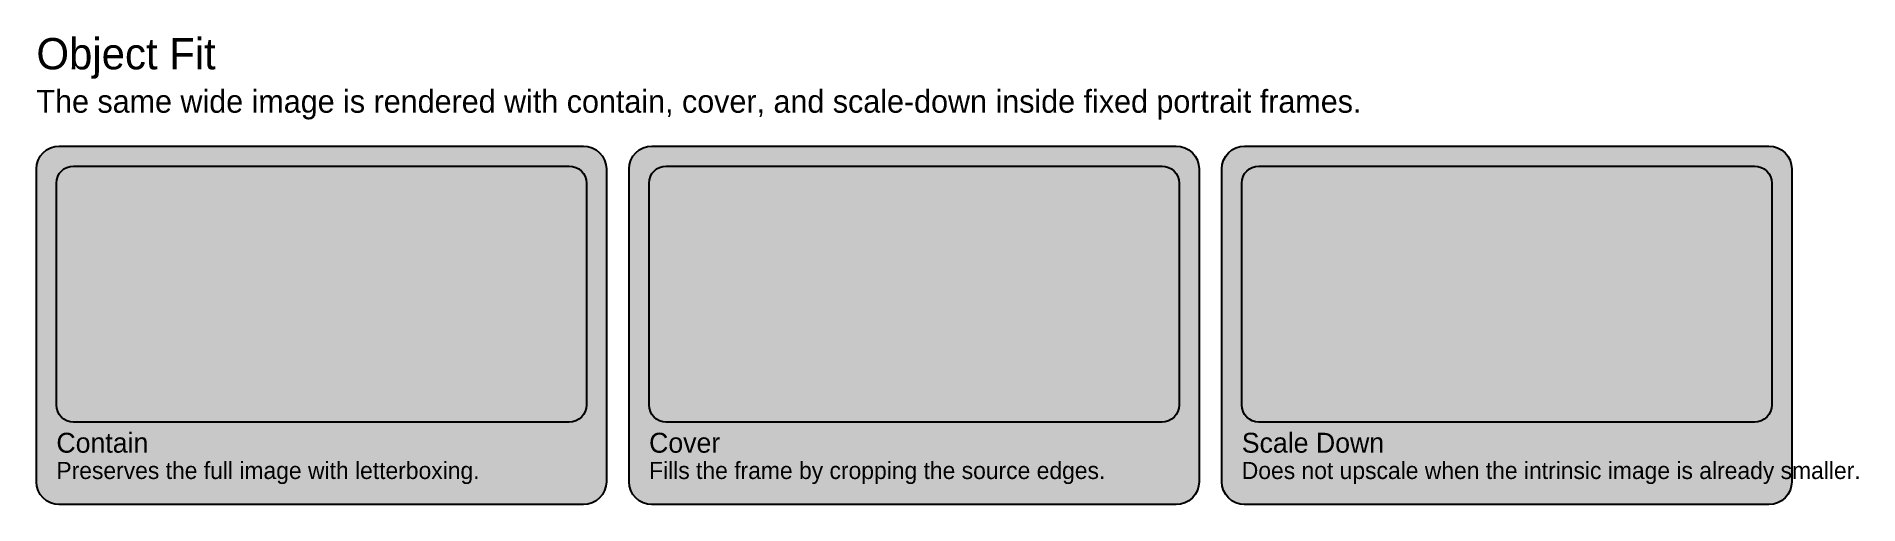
# Model space of a CAD drawing. Extents: x 24 to 1303, y 24 to 353.
import ezdxf

# ---------------------------------------------------------------- set-up
doc = ezdxf.new("R2010")
doc.units = 0

msp = doc.modelspace()

# ---------------------------------------------------------------- hatches: boundary and pattern name
at = {"true_color": 0xffffff}
for points in [[(40, 276), (408, 276), (408, 276), (411.1, 275.7), (414.1, 274.8), (416.9, 273.3), (419.3, 271.3), (421.3, 268.9), (422.8, 266.1), (423.7, 263.1), (424, 260), (424, 40), (424, 40), (423.7, 36.9), (422.8, 33.9), (421.3, 31.1), (419.3, 28.7), (416.9, 26.7), (414.1, 25.2), (411.1, 24.3), (408, 24), (40, 24), (40, 24), (36.9, 24.3), (33.9, 25.2), (31.1, 26.7), (28.7, 28.7), (26.7, 31.1), (25.2, 33.9), (24.3, 36.9), (24, 40), (24, 260), (24, 260), (24.3, 263.1), (25.2, 266.1), (26.7, 268.9), (28.7, 271.3), (31.1, 273.3), (33.9, 274.8), (36.9, 275.7), (40, 276)], [(456, 276), (824, 276), (824, 276), (827.1, 275.7), (830.1, 274.8), (832.9, 273.3), (835.3, 271.3), (837.3, 268.9), (838.8, 266.1), (839.7, 263.1), (840, 260), (840, 40), (840, 40), (839.7, 36.9), (838.8, 33.9), (837.3, 31.1), (835.3, 28.7), (832.9, 26.7), (830.1, 25.2), (827.1, 24.3), (824, 24), (456, 24), (456, 24), (452.9, 24.3), (449.9, 25.2), (447.1, 26.7), (444.7, 28.7), (442.7, 31.1), (441.2, 33.9), (440.3, 36.9), (440, 40), (440, 260), (440, 260), (440.3, 263.1), (441.2, 266.1), (442.7, 268.9), (444.7, 271.3), (447.1, 273.3), (449.9, 274.8), (452.9, 275.7), (456, 276)], [(872, 276), (1240, 276), (1240, 276), (1243.1, 275.7), (1246.1, 274.8), (1248.9, 273.3), (1251.3, 271.3), (1253.3, 268.9), (1254.8, 266.1), (1255.7, 263.1), (1256, 260), (1256, 40), (1256, 40), (1255.7, 36.9), (1254.8, 33.9), (1253.3, 31.1), (1251.3, 28.7), (1248.9, 26.7), (1246.1, 25.2), (1243.1, 24.3), (1240, 24), (872, 24), (872, 24), (868.9, 24.3), (865.9, 25.2), (863.1, 26.7), (860.7, 28.7), (858.7, 31.1), (857.2, 33.9), (856.3, 36.9), (856, 40), (856, 260), (856, 260), (856.3, 263.1), (857.2, 266.1), (858.7, 268.9), (860.7, 271.3), (863.1, 273.3), (865.9, 274.8), (868.9, 275.7), (872, 276)]]:
    msp.add_hatch(color=256, dxfattribs=at).paths.add_polyline_path(points, flags=0)
at = {"true_color": 0xdbe4f0}
for points in [[(50, 262), (398, 262), (398, 262), (400.3, 261.8), (402.6, 261.1), (404.7, 260), (406.5, 258.5), (408, 256.7), (409.1, 254.6), (409.8, 252.3), (410, 250), (410, 94), (410, 94), (409.8, 91.7), (409.1, 89.4), (408, 87.3), (406.5, 85.5), (404.7, 84), (402.6, 82.9), (400.3, 82.2), (398, 82), (50, 82), (50, 82), (47.7, 82.2), (45.4, 82.9), (43.3, 84), (41.5, 85.5), (40, 87.3), (38.9, 89.4), (38.2, 91.7), (38, 94), (38, 250), (38, 250), (38.2, 252.3), (38.9, 254.6), (40, 256.7), (41.5, 258.5), (43.3, 260), (45.4, 261.1), (47.7, 261.8), (50, 262)], [(466, 262), (814, 262), (814, 262), (816.3, 261.8), (818.6, 261.1), (820.7, 260), (822.5, 258.5), (824, 256.7), (825.1, 254.6), (825.8, 252.3), (826, 250), (826, 94), (826, 94), (825.8, 91.7), (825.1, 89.4), (824, 87.3), (822.5, 85.5), (820.7, 84), (818.6, 82.9), (816.3, 82.2), (814, 82), (466, 82), (466, 82), (463.7, 82.2), (461.4, 82.9), (459.3, 84), (457.5, 85.5), (456, 87.3), (454.9, 89.4), (454.2, 91.7), (454, 94), (454, 250), (454, 250), (454.2, 252.3), (454.9, 254.6), (456, 256.7), (457.5, 258.5), (459.3, 260), (461.4, 261.1), (463.7, 261.8), (466, 262)], [(882, 262), (1230, 262), (1230, 262), (1232.3, 261.8), (1234.6, 261.1), (1236.7, 260), (1238.5, 258.5), (1240, 256.7), (1241.1, 254.6), (1241.8, 252.3), (1242, 250), (1242, 94), (1242, 94), (1241.8, 91.7), (1241.1, 89.4), (1240, 87.3), (1238.5, 85.5), (1236.7, 84), (1234.6, 82.9), (1232.3, 82.2), (1230, 82), (882, 82), (882, 82), (879.7, 82.2), (877.4, 82.9), (875.3, 84), (873.5, 85.5), (872, 87.3), (870.9, 89.4), (870.2, 91.7), (870, 94), (870, 250), (870, 250), (870.2, 252.3), (870.9, 254.6), (872, 256.7), (873.5, 258.5), (875.3, 260), (877.4, 261.1), (879.7, 261.8), (882, 262)]]:
    msp.add_hatch(color=256, dxfattribs=at).paths.add_polyline_path(points, flags=0)

# ---------------------------------------------------------------- linework, layer by layer
at = {"true_color": 0xffffff}
for points in [[(40, 276), (408, 276), (408, 276), (411.1, 275.7), (414.1, 274.8), (416.9, 273.3), (419.3, 271.3), (421.3, 268.9), (422.8, 266.1), (423.7, 263.1), (424, 260), (424, 40), (424, 40), (423.7, 36.9), (422.8, 33.9), (421.3, 31.1), (419.3, 28.7), (416.9, 26.7), (414.1, 25.2), (411.1, 24.3), (408, 24), (40, 24), (40, 24), (36.9, 24.3), (33.9, 25.2), (31.1, 26.7), (28.7, 28.7), (26.7, 31.1), (25.2, 33.9), (24.3, 36.9), (24, 40), (24, 260), (24, 260), (24.3, 263.1), (25.2, 266.1), (26.7, 268.9), (28.7, 271.3), (31.1, 273.3), (33.9, 274.8), (36.9, 275.7), (40, 276)], [(456, 276), (824, 276), (824, 276), (827.1, 275.7), (830.1, 274.8), (832.9, 273.3), (835.3, 271.3), (837.3, 268.9), (838.8, 266.1), (839.7, 263.1), (840, 260), (840, 40), (840, 40), (839.7, 36.9), (838.8, 33.9), (837.3, 31.1), (835.3, 28.7), (832.9, 26.7), (830.1, 25.2), (827.1, 24.3), (824, 24), (456, 24), (456, 24), (452.9, 24.3), (449.9, 25.2), (447.1, 26.7), (444.7, 28.7), (442.7, 31.1), (441.2, 33.9), (440.3, 36.9), (440, 40), (440, 260), (440, 260), (440.3, 263.1), (441.2, 266.1), (442.7, 268.9), (444.7, 271.3), (447.1, 273.3), (449.9, 274.8), (452.9, 275.7), (456, 276)], [(872, 276), (1240, 276), (1240, 276), (1243.1, 275.7), (1246.1, 274.8), (1248.9, 273.3), (1251.3, 271.3), (1253.3, 268.9), (1254.8, 266.1), (1255.7, 263.1), (1256, 260), (1256, 40), (1256, 40), (1255.7, 36.9), (1254.8, 33.9), (1253.3, 31.1), (1251.3, 28.7), (1248.9, 26.7), (1246.1, 25.2), (1243.1, 24.3), (1240, 24), (872, 24), (872, 24), (868.9, 24.3), (865.9, 25.2), (863.1, 26.7), (860.7, 28.7), (858.7, 31.1), (857.2, 33.9), (856.3, 36.9), (856, 40), (856, 260), (856, 260), (856.3, 263.1), (857.2, 266.1), (858.7, 268.9), (860.7, 271.3), (863.1, 273.3), (865.9, 274.8), (868.9, 275.7), (872, 276)]]:
    msp.add_lwpolyline(points, close=True, dxfattribs=at)
at = {"true_color": 0x0f172a}
for points in [[(50, 262), (398, 262), (398, 262), (400.3, 261.8), (402.6, 261.1), (404.7, 260), (406.5, 258.5), (408, 256.7), (409.1, 254.6), (409.8, 252.3), (410, 250), (410, 94), (410, 94), (409.8, 91.7), (409.1, 89.4), (408, 87.3), (406.5, 85.5), (404.7, 84), (402.6, 82.9), (400.3, 82.2), (398, 82), (50, 82), (50, 82), (47.7, 82.2), (45.4, 82.9), (43.3, 84), (41.5, 85.5), (40, 87.3), (38.9, 89.4), (38.2, 91.7), (38, 94), (38, 250), (38, 250), (38.2, 252.3), (38.9, 254.6), (40, 256.7), (41.5, 258.5), (43.3, 260), (45.4, 261.1), (47.7, 261.8), (50, 262)], [(466, 262), (814, 262), (814, 262), (816.3, 261.8), (818.6, 261.1), (820.7, 260), (822.5, 258.5), (824, 256.7), (825.1, 254.6), (825.8, 252.3), (826, 250), (826, 94), (826, 94), (825.8, 91.7), (825.1, 89.4), (824, 87.3), (822.5, 85.5), (820.7, 84), (818.6, 82.9), (816.3, 82.2), (814, 82), (466, 82), (466, 82), (463.7, 82.2), (461.4, 82.9), (459.3, 84), (457.5, 85.5), (456, 87.3), (454.9, 89.4), (454.2, 91.7), (454, 94), (454, 250), (454, 250), (454.2, 252.3), (454.9, 254.6), (456, 256.7), (457.5, 258.5), (459.3, 260), (461.4, 261.1), (463.7, 261.8), (466, 262)], [(882, 262), (1230, 262), (1230, 262), (1232.3, 261.8), (1234.6, 261.1), (1236.7, 260), (1238.5, 258.5), (1240, 256.7), (1241.1, 254.6), (1241.8, 252.3), (1242, 250), (1242, 94), (1242, 94), (1241.8, 91.7), (1241.1, 89.4), (1240, 87.3), (1238.5, 85.5), (1236.7, 84), (1234.6, 82.9), (1232.3, 82.2), (1230, 82), (882, 82), (882, 82), (879.7, 82.2), (877.4, 82.9), (875.3, 84), (873.5, 85.5), (872, 87.3), (870.9, 89.4), (870.2, 91.7), (870, 94), (870, 250), (870, 250), (870.2, 252.3), (870.9, 254.6), (872, 256.7), (873.5, 258.5), (875.3, 260), (877.4, 261.1), (879.7, 261.8), (882, 262)]]:
    msp.add_lwpolyline(points, close=True, dxfattribs=at)

# ---------------------------------------------------------------- texts
at = {"true_color": 0x000000}
for s, height, p in [('Object Fit', 22, (24, 330)), ('Contain', 14, (38, 60.5)), ('Cover', 14, (454, 60.5)), ('Scale Down', 14, (870, 60.5))]:
    msp.add_text(s, height=height, dxfattribs=at).set_placement(p)
at = {"true_color": 0x475569}
msp.add_text('The same wide image is rendered with contain, cover, and scale-down inside fixed portrait frames.', height=16, dxfattribs=at).set_placement((24, 299.5))
at = {"true_color": 0x64748b}
for s, p in [('Preserves the full image with letterboxing.', (38, 42)), ('Fills the frame by cropping the source edges.', (454, 42)), ('Does not upscale when the intrinsic image is already smaller.', (870, 42))]:
    msp.add_text(s, height=12, dxfattribs=at).set_placement(p)

doc.saveas('drawing.dxf')
